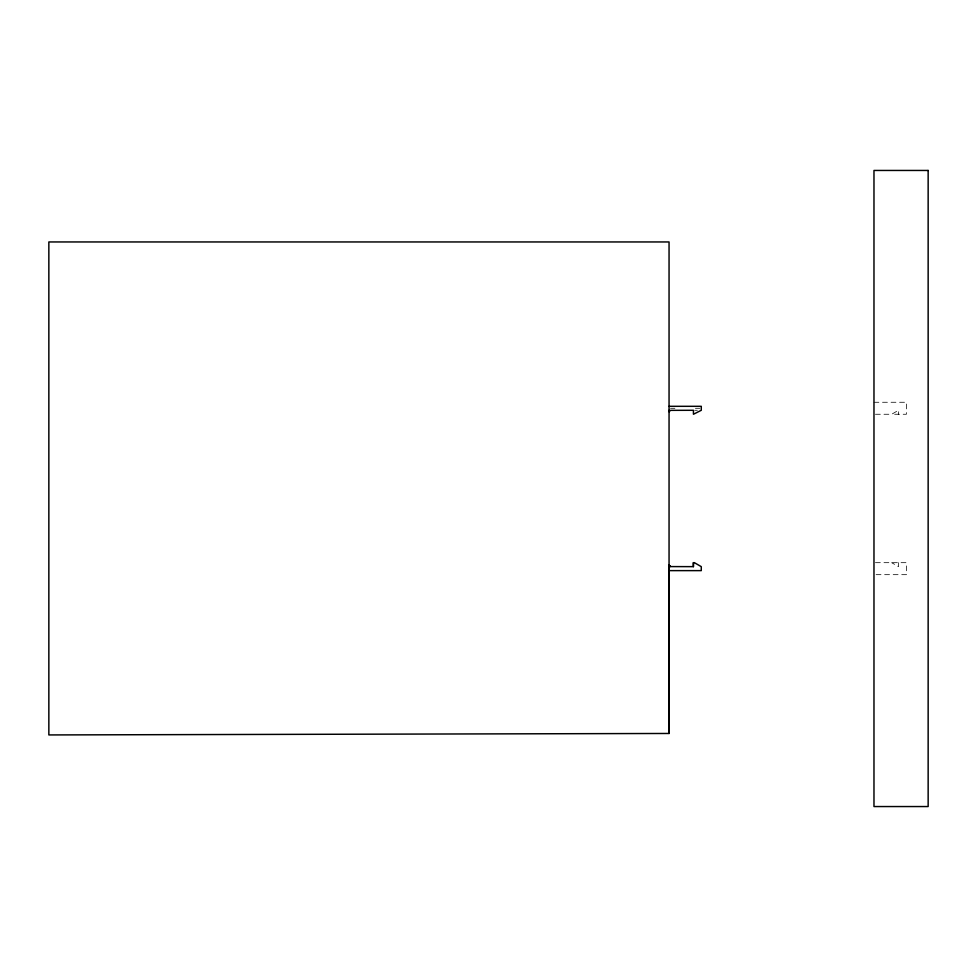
<?xml version="1.0" encoding="UTF-8"?>
<svg xmlns="http://www.w3.org/2000/svg" width="977" height="977" viewBox="0 0 977 977"><rect width="100%" height="100%" fill="white"/><g stroke="black" fill="none" stroke-linecap="round" stroke-linejoin="round"><path stroke-width="0.73" stroke-dasharray="4.88 3.66" d="M898.535 562.679L898.535 566.648L891.647 562.679M875.441 414.26L891.647 414.26L898.535 410.291L898.535 414.26M873.975 402.268L906.375 402.268L906.375 414.26L891.647 414.26M670.515 408.301L674.912 408.301M695.416 408.301L699.813 408.301M694.745 410.291L697.358 410.291M875.441 562.679L906.375 562.679L906.375 574.671L875.441 574.671"/><path stroke-width="1.47" d="M669.05 733.471L669.05 241.954L48.85 241.954L48.85 734.936L669.05 733.471L669.05 566.648M670.527 566.587L669.123 565.182L670.527 566.587L693.401 566.648L693.401 562.679L694.391 562.679L701.278 566.648L701.278 570.629L669.05 570.629M669.05 406.31L701.278 406.31L701.278 410.291L693.438 414.26L693.438 410.291L670.527 410.352L669.123 411.757L669.05 410.291M693.401 562.679L693.401 566.648M928.15 170.45L873.975 170.45L873.975 806.55L928.15 806.55L928.15 170.45"/></g></svg>
